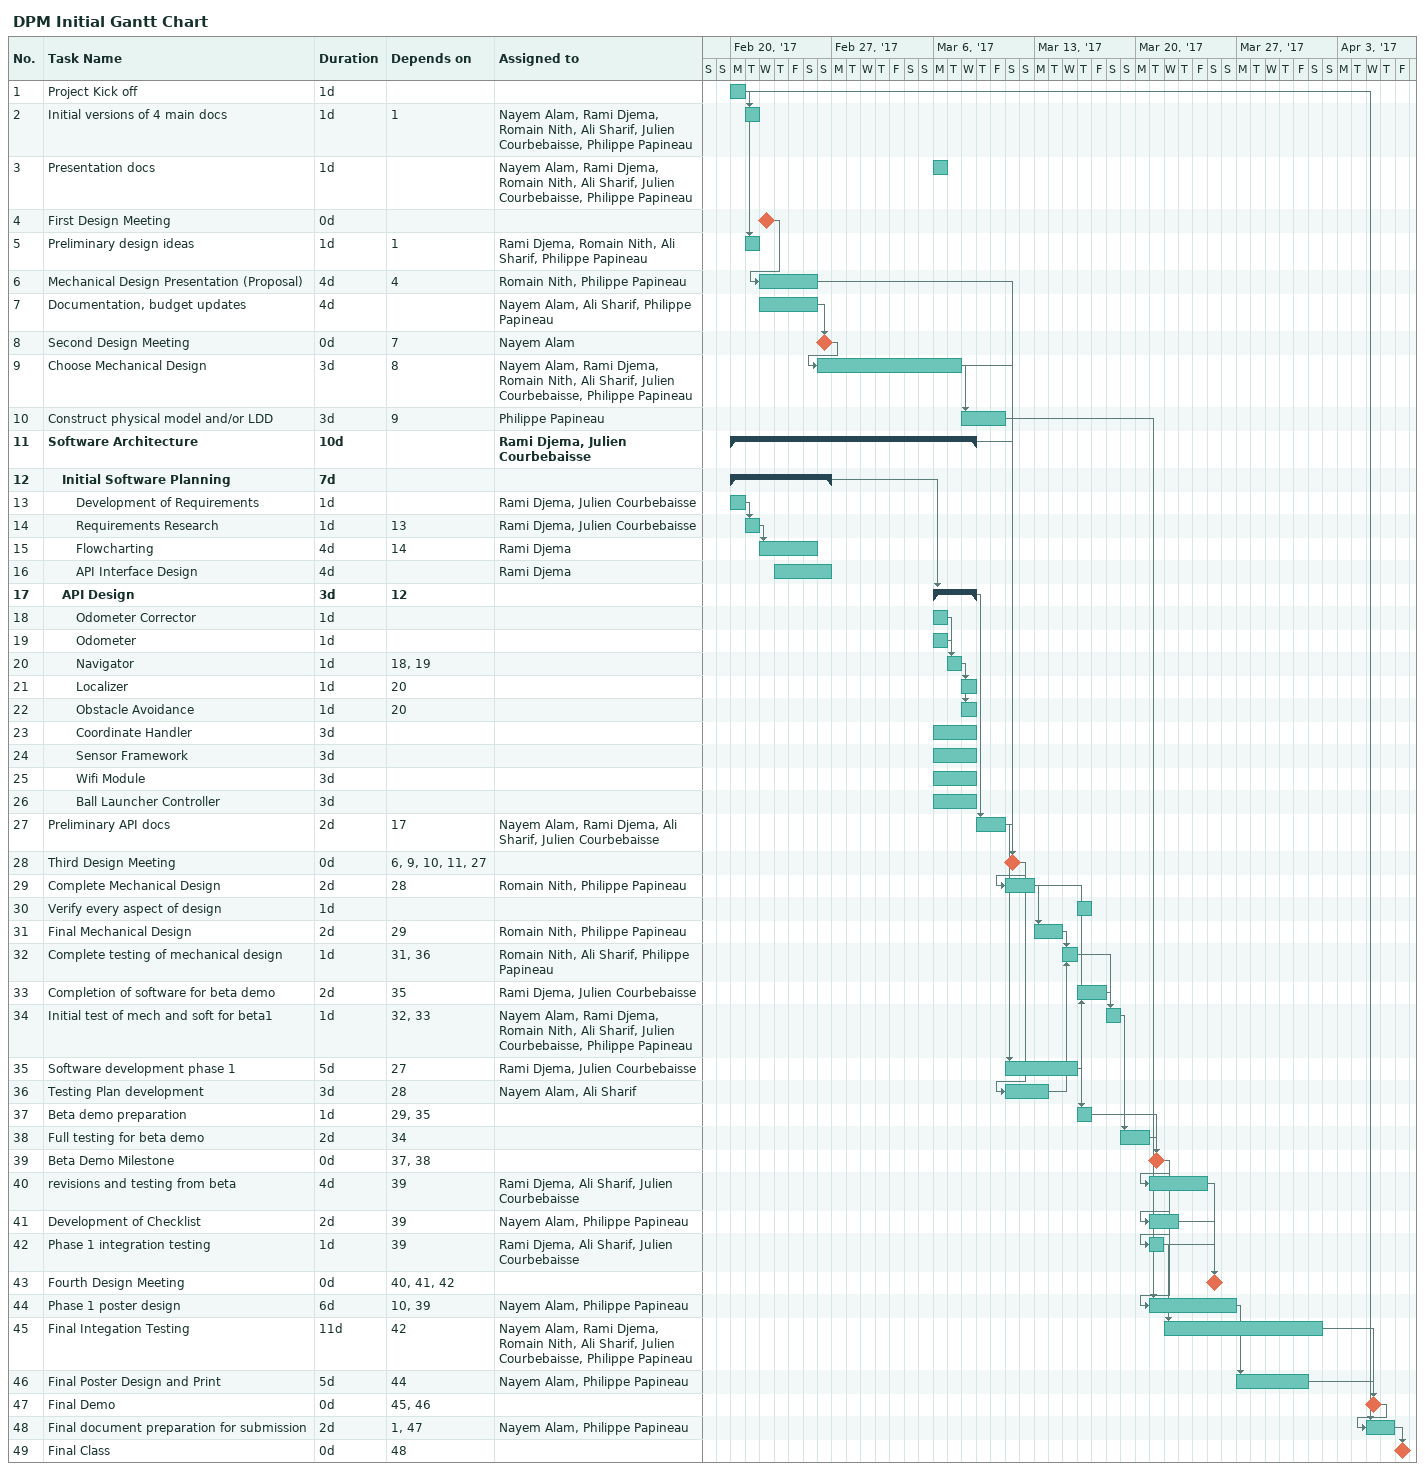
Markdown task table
DPM Initial Gantt Chart

| ID | Level | Task | Duration | Start | Finish | Predecessors | Resources |
|---|---|---|---|---|---|---|---|
| 1 | 1 | Project Kick off | 1d | 2017-02-20 | 2017-02-20 |  |  |
| 2 | 1 | Initial versions of 4 main docs | 1d | 2017-02-21 | 2017-02-21 | 1 | Nayem Alam, Rami Djema, Romain Nith, Ali Sharif, Julien Courbebaisse, Philippe Papineau |
| 3 | 1 | Presentation docs | 1d | 2017-03-06 | 2017-03-06 |  | Nayem Alam, Rami Djema, Romain Nith, Ali Sharif, Julien Courbebaisse, Philippe Papineau |
| 4 | 1 | First Design Meeting | 0d | 2017-02-22 | 2017-02-22 |  |  |
| 5 | 1 | Preliminary design ideas | 1d | 2017-02-21 | 2017-02-21 | 1 | Rami Djema, Romain Nith, Ali Sharif, Philippe Papineau |
| 6 | 1 | Mechanical Design Presentation (Proposal) | 4d | 2017-02-22 | 2017-02-25 | 4 | Romain Nith, Philippe Papineau |
| 7 | 1 | Documentation, budget updates | 4d | 2017-02-22 | 2017-02-25 |  | Nayem Alam, Ali Sharif, Philippe Papineau |
| 8 | 1 | Second Design Meeting | 0d | 2017-02-26 | 2017-02-26 | 7 | Nayem Alam |
| 9 | 1 | Choose Mechanical Design | 3d | 2017-02-26 | 2017-03-07 | 8 | Nayem Alam, Rami Djema, Romain Nith, Ali Sharif, Julien Courbebaisse, Philippe Papineau |
| 10 | 1 | Construct physical model and/or LDD | 3d | 2017-03-08 | 2017-03-10 | 9 | Philippe Papineau |
| 11 | 1 | **Software Architecture** | 10d | 2017-02-20 | 2017-03-08 |  | Rami Djema, Julien Courbebaisse |
| 12 | 2 | **Initial Software Planning** | 7d | 2017-02-20 | 2017-02-26 |  |  |
| 13 | 3 | Development of Requirements | 1d | 2017-02-20 | 2017-02-20 |  | Rami Djema, Julien Courbebaisse |
| 14 | 3 | Requirements Research | 1d | 2017-02-21 | 2017-02-21 | 13 | Rami Djema, Julien Courbebaisse |
| 15 | 3 | Flowcharting | 4d | 2017-02-22 | 2017-02-25 | 14 | Rami Djema |
| 16 | 3 | API Interface Design | 4d | 2017-02-23 | 2017-02-26 |  | Rami Djema |
| 17 | 2 | **API Design** | 3d | 2017-03-06 | 2017-03-08 | 12 |  |
| 18 | 3 | Odometer Corrector | 1d | 2017-03-06 | 2017-03-06 |  |  |
| 19 | 3 | Odometer | 1d | 2017-03-06 | 2017-03-06 |  |  |
| 20 | 3 | Navigator | 1d | 2017-03-07 | 2017-03-07 | 18, 19 |  |
| 21 | 3 | Localizer | 1d | 2017-03-08 | 2017-03-08 | 20 |  |
| 22 | 3 | Obstacle Avoidance | 1d | 2017-03-08 | 2017-03-08 | 20 |  |
| 23 | 3 | Coordinate Handler | 3d | 2017-03-06 | 2017-03-08 |  |  |
| 24 | 3 | Sensor Framework | 3d | 2017-03-06 | 2017-03-08 |  |  |
| 25 | 3 | Wifi Module | 3d | 2017-03-06 | 2017-03-08 |  |  |
| 26 | 3 | Ball Launcher Controller | 3d | 2017-03-06 | 2017-03-08 |  |  |
| 27 | 1 | Preliminary API docs | 2d | 2017-03-09 | 2017-03-10 | 17 | Nayem Alam, Rami Djema, Ali Sharif, Julien Courbebaisse |
| 28 | 1 | Third Design Meeting | 0d | 2017-03-11 | 2017-03-11 | 6, 9, 10, 11, 27 |  |
| 29 | 1 | Complete Mechanical Design | 2d | 2017-03-11 | 2017-03-12 | 28 | Romain Nith, Philippe Papineau |
| 30 | 1 | Verify every aspect of design | 1d | 2017-03-16 | 2017-03-16 |  |  |
| 31 | 1 | Final Mechanical Design | 2d | 2017-03-13 | 2017-03-14 | 29 | Romain Nith, Philippe Papineau |
| 32 | 1 | Complete testing of mechanical design | 1d | 2017-03-15 | 2017-03-15 | 31, 36 | Romain Nith, Ali Sharif, Philippe Papineau |
| 33 | 1 | Completion of software for beta demo | 2d | 2017-03-16 | 2017-03-17 | 35 | Rami Djema, Julien Courbebaisse |
| 34 | 1 | Initial test of mech and soft for beta1 | 1d | 2017-03-18 | 2017-03-18 | 32, 33 | Nayem Alam, Rami Djema, Romain Nith, Ali Sharif, Julien Courbebaisse, Philippe Papineau |
| 35 | 1 | Software development phase 1 | 5d | 2017-03-11 | 2017-03-15 | 27 | Rami Djema, Julien Courbebaisse |
| 36 | 1 | Testing Plan development | 3d | 2017-03-11 | 2017-03-13 | 28 | Nayem Alam, Ali Sharif |
| 37 | 1 | Beta demo preparation | 1d | 2017-03-16 | 2017-03-16 | 29, 35 |  |
| 38 | 1 | Full testing for beta demo | 2d | 2017-03-19 | 2017-03-20 | 34 |  |
| 39 | 1 | Beta Demo Milestone | 0d | 2017-03-21 | 2017-03-21 | 37, 38 |  |
| 40 | 1 | revisions and testing from beta | 4d | 2017-03-21 | 2017-03-24 | 39 | Rami Djema, Ali Sharif, Julien Courbebaisse |
| 41 | 1 | Development of Checklist | 2d | 2017-03-21 | 2017-03-22 | 39 | Nayem Alam, Philippe Papineau |
| 42 | 1 | Phase 1 integration testing | 1d | 2017-03-21 | 2017-03-21 | 39 | Rami Djema, Ali Sharif, Julien Courbebaisse |
| 43 | 1 | Fourth Design Meeting | 0d | 2017-03-25 | 2017-03-25 | 40, 41, 42 |  |
| 44 | 1 | Phase 1 poster design | 6d | 2017-03-21 | 2017-03-26 | 10, 39 | Nayem Alam, Philippe Papineau |
| 45 | 1 | Final Integation Testing | 11d | 2017-03-22 | 2017-04-01 | 42 | Nayem Alam, Rami Djema, Romain Nith, Ali Sharif, Julien Courbebaisse, Philippe Papineau |
| 46 | 1 | Final Poster Design and Print | 5d | 2017-03-27 | 2017-03-31 | 44 | Nayem Alam, Philippe Papineau |
| 47 | 1 | Final Demo | 0d | 2017-04-05 | 2017-04-05 | 45, 46 |  |
| 48 | 1 | Final document preparation for submission | 2d | 2017-04-05 | 2017-04-06 | 1, 47 | Nayem Alam, Philippe Papineau |
| 49 | 1 | Final Class | 0d | 2017-04-07 | 2017-04-07 | 48 |  |
